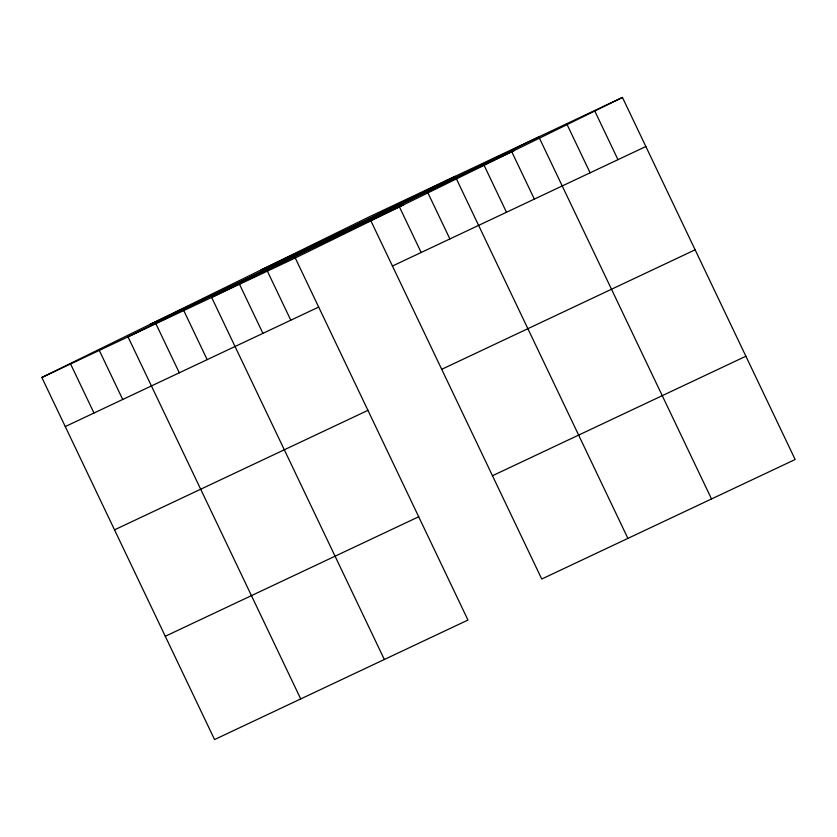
<?xml version="1.0" encoding="UTF-8"?>
<svg xmlns="http://www.w3.org/2000/svg" width="837" height="837" viewBox="0 0 837 837"><rect width="100%" height="100%" fill="white"/><g stroke="black" fill="none" stroke-linecap="round" stroke-linejoin="round"><path stroke-width="1.26" d="M622.446 97.437L295.262 257.974L467.956 620.05L214.554 739.563L41.85 377.487L369.044 216.95L622.446 97.437L795.15 459.513L541.738 579.026L370.707 220.455M261.071 269.922L514.473 150.419M149.823 324.505L403.235 205.002M41.85 377.487L295.262 257.974M392.448 266.03L645.861 146.517M65.265 426.567L318.667 307.064M441.716 369.316L695.128 249.813M114.523 529.852L367.935 410.35M492.48 475.73L745.882 356.227M165.287 636.266L418.699 516.764M594.573 110.589L617.988 159.668M566.701 123.73L590.106 172.809M711.523 498.957L538.819 136.881L211.635 297.417L384.34 659.493M511.501 151.194L534.362 199.101M483.629 164.334L506.49 212.253M627.896 538.39L455.202 176.314L128.009 336.851L300.713 698.926M427.592 192.196L449.887 238.943M398.872 205.735L421.168 252.481M267.38 271.125L290.795 320.205M239.508 284.266L262.923 333.356M183.763 310.558L207.168 359.638M155.881 323.71L179.296 372.789M99.289 350.4L122.704 399.479M70.57 363.938L93.985 413.018"/></g></svg>
